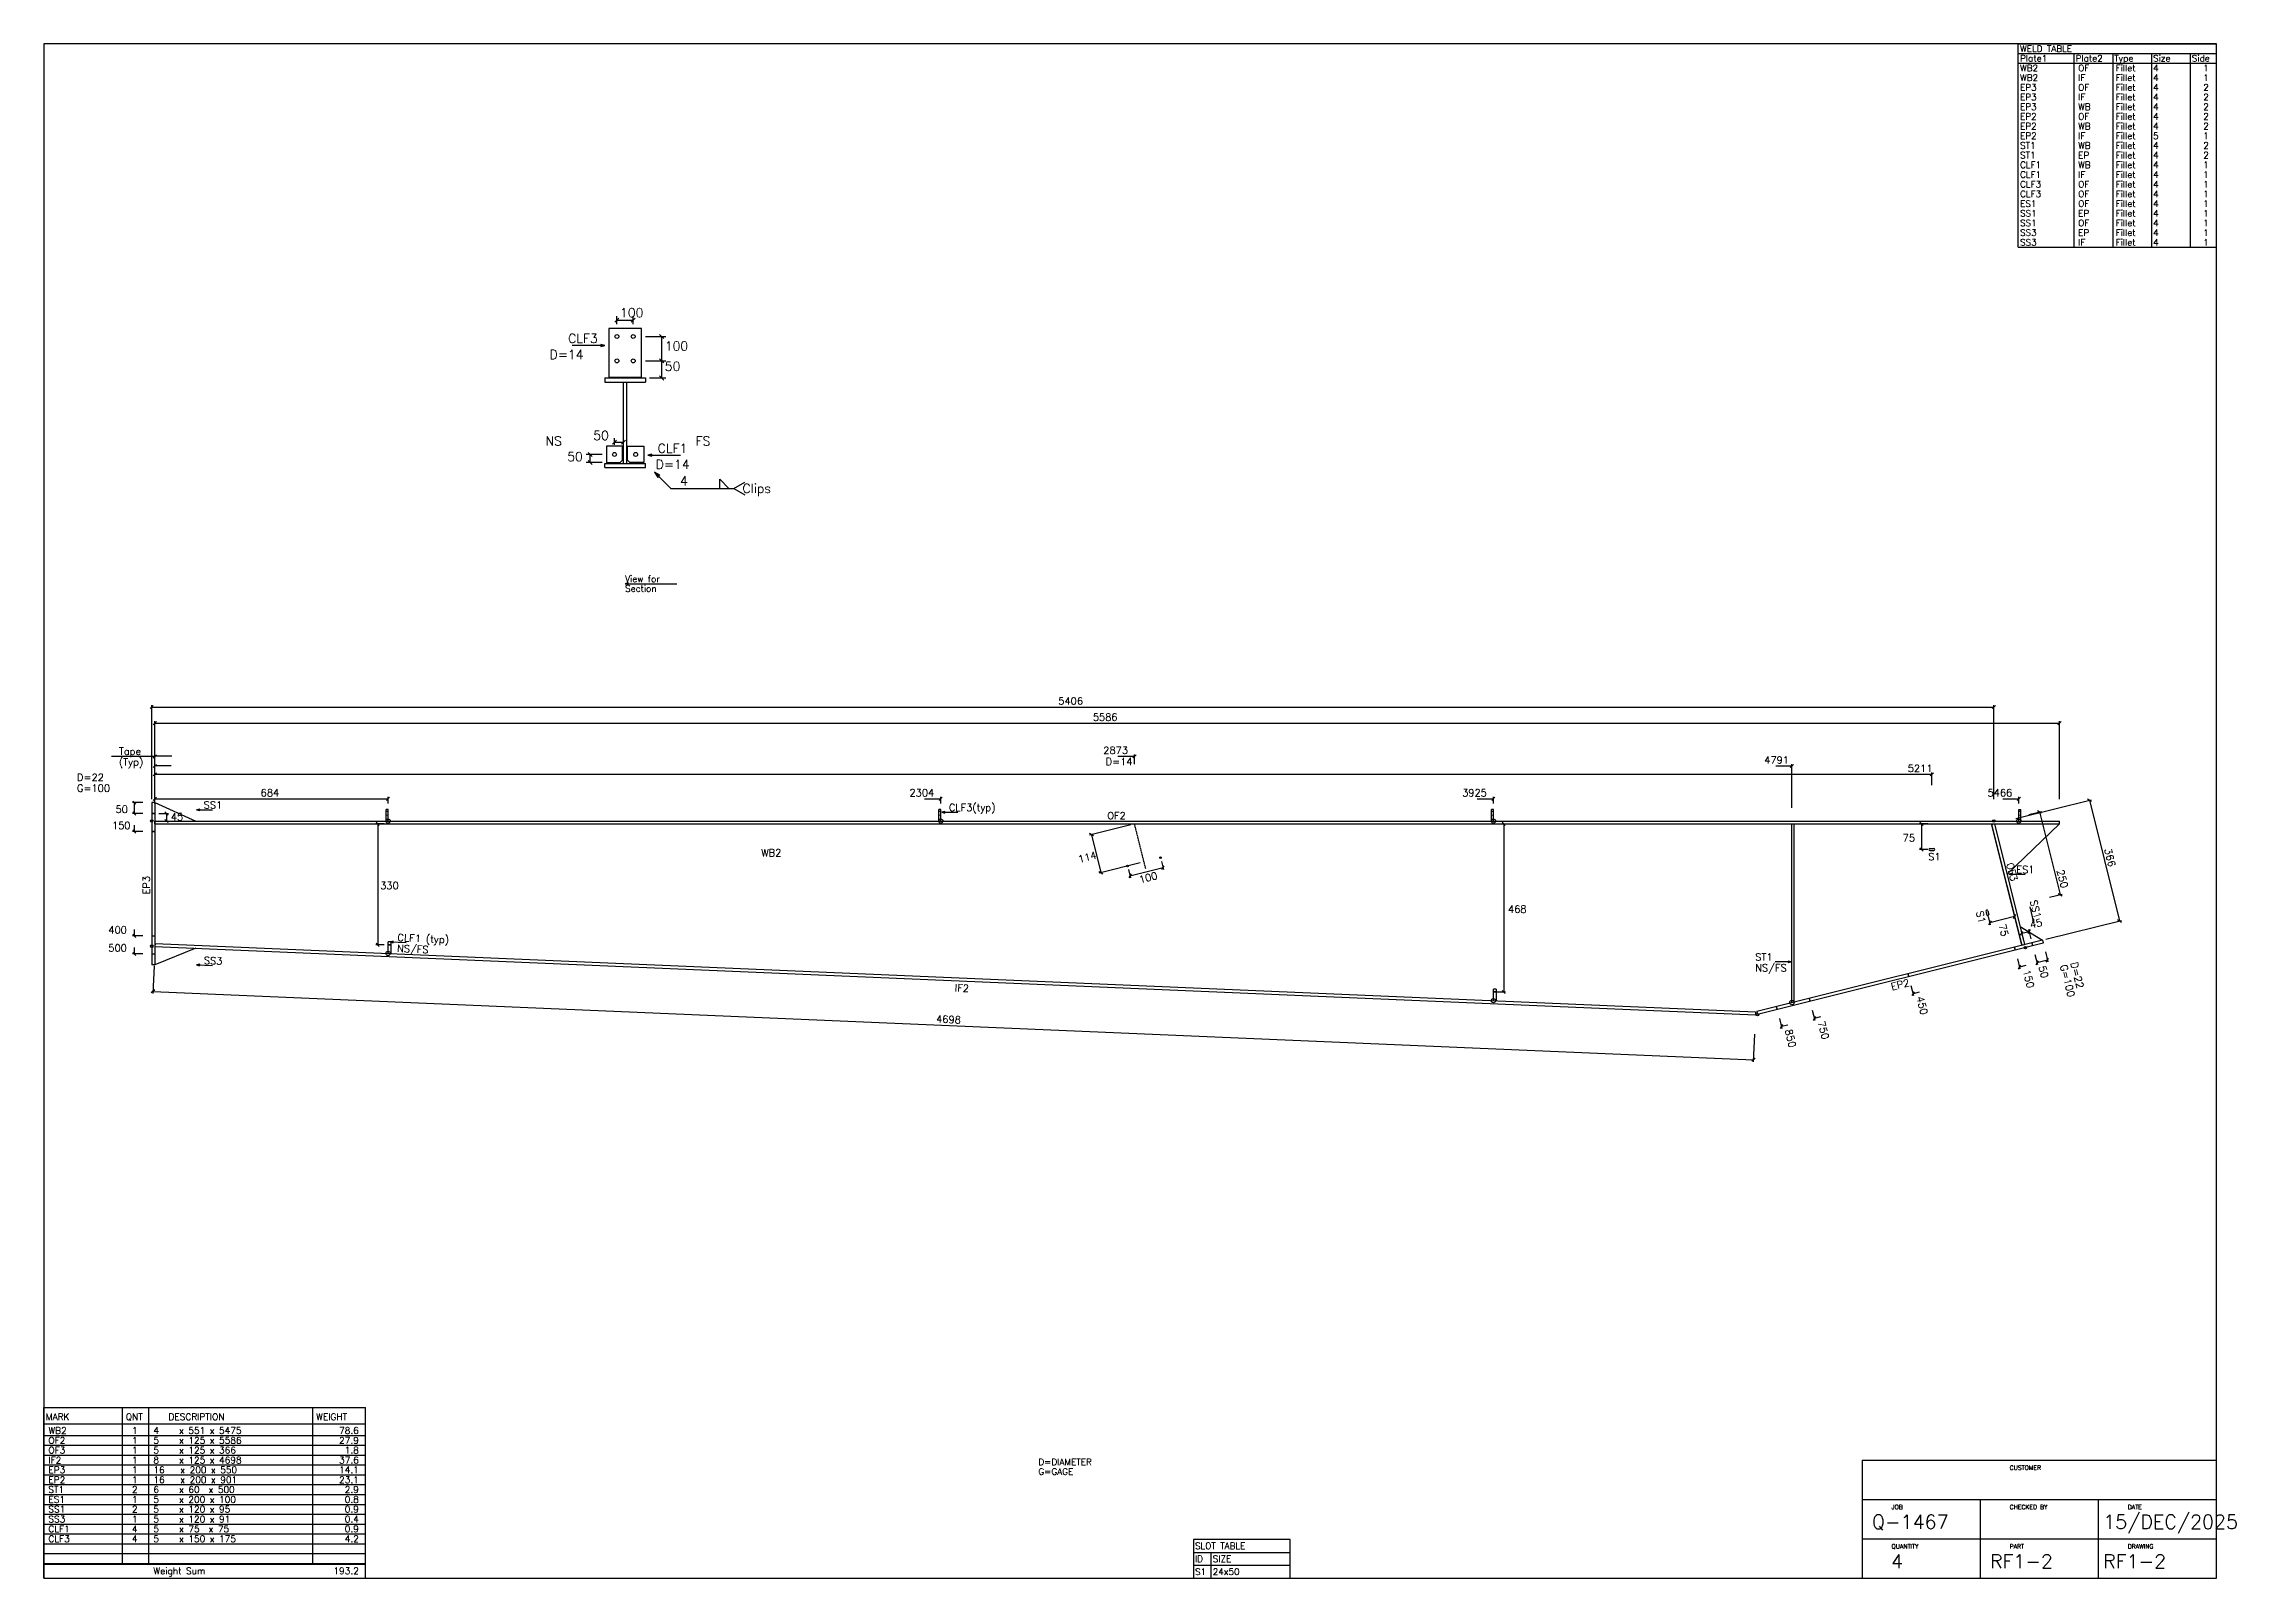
# Model space of a CAD drawing. Extents: x 0 to 849, y 0 to 594.
import ezdxf
from ezdxf.enums import TextEntityAlignment as Align

# ---------------------------------------------------------------- set-up
doc = ezdxf.new("R2010")
doc.units = 0
doc.linetypes.add('CONTIN', pattern=[0])
doc.linetypes.add('DASHED', pattern=[2.3812, 1.5875, -0.7937])
doc.layers.get('0').update_dxf_attribs({"linetype": 'CONTIN'})
for name, color, linetype in [('1', 7, 'CONTIN'), ('11', 7, 'CONTIN'), ('12', 3, 'CONTIN'), ('13', 3, 'CONTIN'), ('14', 7, 'CONTIN'), ('15', 6, 'CONTIN'), ('2', 7, 'CONTIN'), ('20', 7, 'CONTIN'), ('21', 7, 'CONTIN'), ('22', 7, 'CONTIN'), ('3', 1, 'CONTIN'), ('4', 1, 'CONTIN'), ('5', 7, 'CONTIN'), ('6', 6, 'CONTIN'), ('7', 3, 'DASHED'), ('8', 3, 'DASHED'), ('9', 7, 'CONTIN')]:
    doc.layers.add(name, color=color, linetype=linetype)
doc.styles.add('SIMPLEX', font='SIMPLEX')

# ---------------------------------------------------------------- blocks, each defined once
blk = doc.blocks.new('SLOTTD')
at = {"layer": '6'}
for p, q in [((-25.4, 12.7), (25.4, 12.7)), ((-25.4, -12.7), (25.4, -12.7))]:
    blk.add_line(p, q, dxfattribs=at)
for centre, start, end in [((-25.4, 0), 90, 270), ((25.4, 0), 270, 90)]:
    blk.add_arc(centre, 12.7, start, end, dxfattribs=at)
blk = doc.blocks.new('CIRCLE')
at = {"layer": '1'}
blk.add_circle((0, 0), 10.2, dxfattribs=at)
blk = doc.blocks.new('ARROW')
at = {"layer": '2'}
blk.add_line((-0.635, -0.635), (0.635, 0.635), dxfattribs=at)
blk = doc.blocks.new('FLGHOL')
at = {"layer": '6'}
blk.add_solid([(-6.35, 0), (6.35, 0), (-6.35, 25.4), (6.35, 25.4)], dxfattribs=at)
blk = doc.blocks.new('GRTCLPB')
at = {"layer": '13'}
for p, q in [((-12.7, 0), (-12.7, 152.4)), ((-12.7, 152.4), (12.7, 152.4)), ((-12.7, 0), (12.7, 0)), ((12.7, 0), (12.7, 152.4))]:
    blk.add_line(p, q, dxfattribs=at)
at = {"layer": '6'}
for points in [[(-12.7, 119.38), (12.7, 119.38), (-12.7, 134.62), (12.7, 134.62)], [(-12.7, 68.58), (12.7, 68.58), (-12.7, 83.82), (12.7, 83.82)]]:
    blk.add_solid(points, dxfattribs=at)
blk = doc.blocks.new('ARROWP')
for p, q in [((0, 0), (-1.27, 0.317)), ((-1.27, 0.317), (-1.27, -0.317)), ((-1.27, -0.317), (0, 0))]:
    blk.add_line(p, q)
blk = doc.blocks.new('BRCCLP', base_point=(12.7, 0))
at = {"layer": '1'}
blk.add_solid([(-12.7, 68.58), (12.7, 68.58), (-12.7, 83.82), (12.7, 83.82)], dxfattribs=at)
at = {"layer": '2'}
for p in [(-12.7, 101.6), (12.7, 0)]:
    blk.add_line(p, (12.7, 101.6), dxfattribs=at)
blk = doc.blocks.new('ASMPIECE', base_point=(5460.439, 8449.954))
at = {"layer": '1'}
for p, q in [((5460.441, 8449.954), (5460.439, 8099.271)), ((5460.441, 8449.954), (5460.44, 8458.452)), ((5460.44, 8458.452), (11046.13, 8458.452)), ((5460.441, 8449.954), (11046.13, 8449.954)), ((10935.37, 8094.019), (10846.38, 8449.954)), ((10846.9, 8447.893), (10855.14, 8449.954)), ((10846.9, 8447.893), (10935.37, 8094.019)), ((10855.14, 8449.954), (10943.61, 8096.08)), ((11046.13, 8449.954), (10892.1, 8302.104)), ((11046.13, 8449.954), (11046.13, 8458.452)), ((6152.54, 8104.06), (6152.54, 8069.702)), ((5460.782, 8099.256), (5460.44, 8090.764)), ((5460.44, 8090.764), (10153.88, 7890.248)), ((5460.782, 8099.256), (10154.24, 7898.739)), ((10935.37, 8094.019), (10943.61, 8096.08)), ((9394.14, 7965.569), (9394.14, 7931.211)), ((10154.24, 7898.739), (10153.88, 7890.248))]:
    blk.add_line(p, q, dxfattribs=at)
at = {"layer": '12'}
for p, q in [((5460.44, 8512.372), (5450.997, 8512.372)), ((5450.997, 8512.372), (5450.997, 8036.852)), ((5460.44, 8512.372), (5460.44, 8036.852)), ((10995.92, 8109.158), (10158.13, 7899.71)), ((10995.92, 8109.158), (10998.21, 8099.996)), ((5460.44, 8036.852), (5450.997, 8036.852)), ((10998.21, 8099.996), (10160.42, 7890.548)), ((10158.13, 7899.71), (10160.42, 7890.548))]:
    blk.add_line(p, q, dxfattribs=at)
at = {"layer": '15'}
for centre in [(6144.04, 8458.452), (7764.841, 8458.452), (9385.641, 8458.452), (10926.439, 8458.452), (6144.041, 8070.065), (9385.641, 7931.574), (10261.133, 7926.169)]:
    blk.add_circle(centre, 6.346, dxfattribs=at)
at = {"layer": '2'}
for p, q in [((5450.997, 8522.637), (5450.997, 8798.404)), ((5450.997, 8792.738), (10853.02, 8792.738)), ((5460.44, 8522.637), (5460.44, 8751.188)), ((5460.44, 8745.523), (11046.13, 8745.523)), ((10853.02, 8522.637), (10853.02, 8798.404)), ((11046.13, 8522.637), (11046.13, 8751.188)), ((5460.441, 8625.596), (5460.441, 8653.925)), ((5509.545, 8648.26), (5460.441, 8648.26)), ((5460.441, 8514.138), (5460.441, 8625.596)), ((5507.656, 8619.931), (5460.441, 8619.931)), ((8284.153, 8648.26), (8333.257, 8648.26)), ((8333.257, 8625.596), (8333.257, 8653.925)), ((10213.92, 8619.931), (10261.13, 8619.931)), ((10261.13, 8497.17), (10261.13, 8625.596)), ((5460.441, 8563.271), (5460.441, 8601.043)), ((5460.441, 8595.378), (10671.38, 8595.378)), ((10671.38, 8563.271), (10671.38, 8601.043)), ((5424.557, 8512.372), (5394.338, 8512.372)), ((5400.004, 8512.372), (5400.004, 8480.644)), ((5460.44, 8509.445), (5460.44, 8529.276)), ((5460.44, 8523.61), (6144.041, 8523.61)), ((6144.041, 8509.445), (6144.041, 8529.276)), ((7717.624, 8523.61), (7764.84, 8523.61)), ((7764.84, 8509.445), (7764.84, 8529.276)), ((9338.425, 8523.61), (9385.641, 8523.61)), ((9385.641, 8509.445), (9385.641, 8529.276)), ((10879.22, 8523.61), (10926.44, 8523.61)), ((10917.41, 8465.521), (11139.14, 8520.952)), ((10926.44, 8509.445), (10926.44, 8529.276)), ((11133.64, 8519.578), (11222.11, 8165.705)), ((5424.557, 8480.644), (5394.338, 8480.644)), ((5424.557, 8427.762), (5394.338, 8427.762)), ((5400.004, 8446.648), (5400.004, 8427.762)), ((5471.772, 8480.644), (5500.102, 8480.644)), ((5471.772, 8458.452), (5500.102, 8458.452)), ((5494.436, 8480.644), (5494.436, 8458.452)), ((6132.709, 8449.954), (6108.157, 8449.954)), ((6113.823, 8449.954), (6113.823, 8095.562)), ((8322.264, 8447.205), (8201.431, 8416.995)), ((9396.973, 8449.954), (9421.524, 8449.954)), ((9415.859, 8449.954), (9415.859, 7957.07)), ((10660.05, 8449.954), (10635.5, 8449.954)), ((10641.16, 8449.954), (10641.16, 8374.954)), ((10956.31, 8477.438), (10992.96, 8486.599)), ((10987.46, 8485.225), (11048.1, 8242.689)), ((8206.928, 8418.369), (8234.69, 8307.327)), ((10660.05, 8374.954), (10635.5, 8374.954)), ((8350.026, 8336.163), (8229.193, 8305.952)), ((8315.262, 8315.791), (8321.217, 8291.972)), ((8319.843, 8297.469), (8416.856, 8321.725)), ((8412.275, 8340.047), (8418.231, 8316.228)), ((11016.95, 8234.902), (11053.59, 8244.063)), ((10837, 8178.235), (10842.96, 8154.416)), ((10914.34, 8178.103), (10841.58, 8159.913)), ((10909.76, 8196.425), (10915.72, 8172.606)), ((11005.88, 8111.646), (11227.61, 8167.079)), ((5424.557, 8121.461), (5394.338, 8121.461)), ((5400.004, 8140.348), (5400.004, 8121.461)), ((10940.86, 8107.073), (10933.99, 8134.557)), ((10935.37, 8129.06), (10956.89, 8134.442)), ((10962.39, 8112.455), (10955.52, 8139.938)), ((5424.557, 8068.58), (5394.338, 8068.58)), ((5400.004, 8087.467), (5400.004, 8068.58)), ((6132.709, 8095.562), (6108.157, 8095.562)), ((10922.54, 8053.824), (10929.87, 8024.508)), ((10973.84, 8066.649), (10981.17, 8037.333)), ((11010.58, 8050.525), (10979.8, 8042.83)), ((11004.62, 8074.345), (11011.95, 8045.029)), ((10610.33, 7975.773), (10617.66, 7946.457)), ((10946.82, 8034.584), (10928.49, 8030.004)), ((5454.797, 7958.682), (10148.23, 7758.165)), ((9396.973, 7957.07), (9421.524, 7957.07)), ((10634.61, 7956.534), (10616.29, 7951.953)), ((10224.43, 7879.297), (10231.76, 7849.981)), ((10248.71, 7860.058), (10230.39, 7855.478)), ((10320.91, 7903.416), (10328.24, 7874.1)), ((10345.18, 7884.177), (10326.86, 7879.597)), ((10151.46, 7833.641), (10147.99, 7752.504))]:
    blk.add_line(p, q, dxfattribs=at)
at = {"layer": '3'}
for p, q in [((5460.44, 8515.111), (5460.44, 8703.974)), ((5460.44, 8647.314), (5333.525, 8647.314)), ((5582.329, 8491.221), (5629.544, 8491.221)), ((7767.673, 8483.948), (7814.889, 8483.948)), ((10897.77, 8302.104), (10944.99, 8302.104)), ((10970.92, 8161.279), (10959.47, 8207.085)), ((6150.064, 8103.697), (6197.237, 8101.682)), ((5582.218, 8036.771), (5629.39, 8034.756)), ((10259.24, 8045.469), (10212.02, 8045.465)), ((5458.022, 8034.158), (5454.555, 7953.021))]:
    blk.add_line(p, q, dxfattribs=at)
at = {"layer": '8'}
blk.add_line((8366.15, 8318.392), (8333.257, 8449.954), dxfattribs=at)
at = {"layer": '9'}
for p, q in [((5460.44, 8512.372), (5580.44, 8458.452)), ((10261.13, 7926.169), (10261.14, 8449.954)), ((10261.14, 8449.954), (10266.81, 8449.954)), ((10266.81, 8449.954), (10266.8, 7926.169)), ((10930.33, 8149.186), (10995.92, 8109.158)), ((5580.331, 8085.642), (5460.44, 8036.852))]:
    blk.add_line(p, q, dxfattribs=at)
at = {"layer": '1', "yscale": 0.223, "zscale": 0.223}
for p, xscale in [((6141.207, 8458.452), -0.223), ((7762.007, 8458.452), -0.223), ((9382.808, 8458.452), -0.223), ((10929.27, 8458.452), 0.223)]:
    blk.add_blockref('GRTCLPB', p, dxfattribs=dict(at, xscale=xscale))
at = {"layer": '15', "xscale": 0.372, "yscale": 0.372, "zscale": 0.372}
for p in [(5450.997, 8458.452), (10853.02, 8458.452), (5450.997, 8091.167), (10945.9, 8086.918), (10160.42, 7890.548)]:
    blk.add_blockref('CIRCLE', p, dxfattribs=at)
at = {"layer": '2', "xscale": 7.436, "yscale": 7.436, "zscale": 7.436}
for p, rotation in [((5450.997, 8792.738), 180), ((5460.44, 8745.523), 180), ((5460.441, 8648.26), 180), ((5460.441, 8619.931), 180), ((5460.441, 8595.378), 180), ((5400.004, 8512.372), 90), ((5460.44, 8523.61), 180), ((10987.46, 8485.225), 104.036), ((11133.64, 8519.578), 104.036), ((5400.004, 8480.644), -90), ((5400.004, 8427.762), -90), ((5494.436, 8480.644), 90), ((5494.436, 8458.452), -90), ((6113.823, 8449.954), 90), ((8206.928, 8418.369), 104.037), ((9415.859, 8449.954), 90), ((10641.16, 8449.954), 90), ((10641.16, 8374.954), -90), ((8234.69, 8307.327), -75.963), ((8319.843, 8297.469), 194.037), ((8416.856, 8321.725), 14.037), ((11048.1, 8242.689), -75.964), ((10841.58, 8159.913), -165.964), ((10914.34, 8178.103), 14.036), ((11222.11, 8165.705), -75.964), ((5400.004, 8121.461), -90), ((10935.37, 8129.06), 374.036), ((10956.89, 8134.442), 194.036), ((5400.004, 8068.58), -90), ((6113.823, 8095.562), -90), ((10979.8, 8042.83), -165.964), ((11010.58, 8050.525), 14.036), ((10928.49, 8030.004), -165.964), ((9415.859, 7957.07), -90), ((10616.29, 7951.953), -165.964), ((10230.39, 7855.478), -165.964), ((10326.86, 7879.597), -165.964), ((10148.23, 7758.165), -2.446)]:
    blk.add_blockref('ARROW', p, dxfattribs=dict(at, rotation=rotation))
at = {"layer": '2'}
for name, p, xscale, yscale, zscale in [('ARROW', (10853.02, 8792.738), 7.436, 7.436, 7.436), ('ARROW', (11046.13, 8745.523), 7.436, 7.436, 7.436), ('ARROW', (8333.257, 8648.26), 7.436, 7.436, 7.436), ('ARROW', (10261.13, 8619.931), 7.436, 7.436, 7.436), ('ARROW', (10671.38, 8595.378), 7.436, 7.436, 7.436), ('ARROW', (6144.041, 8523.61), 7.436, 7.436, 7.436), ('ARROW', (7764.84, 8523.61), 7.436, 7.436, 7.436), ('ARROW', (9385.641, 8523.61), 7.436, 7.436, 7.436), ('ARROW', (10926.44, 8523.61), 7.436, 7.436, 7.436), ('CIRCLE', (8312.513, 8326.784), 0.223, 0.223, 0.223), ('CIRCLE', (8409.527, 8351.04), 0.223, 0.223, 0.223)]:
    blk.add_blockref(name, p, dxfattribs=dict(at, xscale=xscale, yscale=yscale, zscale=zscale))
at = {"layer": '3', "xscale": 7.436, "yscale": 7.436, "zscale": 7.436}
blk.add_blockref('ARROW', (5460.44, 8647.314), dxfattribs=at)
for name, p, rotation in [('ARROWP', (5582.329, 8491.221), 180), ('ARROWP', (7767.673, 8483.948), 180), ('ARROWP', (10897.77, 8302.104), 180), ('ARROWP', (10970.92, 8161.279), -75.964), ('ARROWP', (6150.064, 8103.697), 177.554), ('ARROWP', (5582.218, 8036.771), 177.554), ('ARROWP', (10259.24, 8045.469), 0.004), ('ARROW', (5454.797, 7958.682), 177.554)]:
    blk.add_blockref(name, p, dxfattribs=dict(at, rotation=rotation))
at = {"layer": '6'}
for name, p, xscale, yscale, zscale, rotation in [('FLGHOL', (5450.997, 8480.644), 0.335, 0.372, 0.372, -90), ('FLGHOL', (5450.997, 8427.762), 0.335, 0.372, 0.372, -90), ('SLOTTD', (10834.25, 8189.228), 0.223, 0.223, 0.223, -75.964), ('FLGHOL', (5450.997, 8121.461), 0.335, 0.372, 0.372, -90), ('FLGHOL', (10965.14, 8101.462), 0.335, 0.372, 0.372, -165.964), ('FLGHOL', (5450.997, 8068.58), 0.335, 0.372, 0.372, -90), ('FLGHOL', (10913.84, 8088.636), 0.335, 0.372, 0.372, -165.964), ('FLGHOL', (10601.63, 8010.585), 0.335, 0.372, 0.372, -165.964), ('FLGHOL', (10215.73, 7914.11), 0.335, 0.372, 0.372, -165.964), ('FLGHOL', (10312.2, 7938.229), 0.335, 0.372, 0.372, -165.964)]:
    blk.add_blockref(name, p, dxfattribs=dict(at, xscale=xscale, yscale=yscale, zscale=zscale, rotation=rotation))
at = {"layer": '6', "xscale": 0.223, "yscale": 0.223, "zscale": 0.223}
blk.add_blockref('SLOTTD', (10671.38, 8374.954), dxfattribs=at)
at = {"layer": '7', "xscale": -0.335, "yscale": 0.335, "zscale": 0.335}
for p in [(6144.041, 8070.065), (9385.641, 7931.574)]:
    blk.add_blockref('BRCCLP', p, dxfattribs=at)
at = {"layer": '11', "style": 'SIMPLEX'}
for s, p in [('5406', (8109.702, 8799.789)), ('5586', (8210.981, 8752.574)), ('2873', (8241.596, 8655.311)), ('4791', (10180.05, 8626.981)), ('5211', (10600.87, 8602.429)), ('684', (5770.512, 8530.661)), ('2304', (7673.179, 8530.661)), ('3925', (9293.979, 8530.661)), ('5466', (10834.78, 8530.661)), ('50', (5344.982, 8482.406)), ('150', (5334.406, 8434.813)), ('45', (5507.152, 8460.215)), ('75', (10586.14, 8398.353)), ('330', (6120.874, 8258.656)), ('468', (9428.575, 8189.41)), ('400', (5323.83, 8128.512)), ('500', (5323.83, 8075.631))]:
    blk.add_text(s, height=21.153, dxfattribs=at).set_placement(p)
for s, rotation, p in [('114', 14.037, (8170.851, 8335.821)), ('366', -75.964, (11177.02, 8375.133)), ('100', 14.037, (8349.539, 8275.822)), ('250', -75.964, (11037.83, 8312.803)), ('45', 14.036, (10962.02, 8142.993)), ('75', -75.964, (10867.37, 8153.251)), ('150', -75.964, (10938.42, 8019.378)), ('50', -75.964, (10984.59, 8030.921)), ('450', -75.964, (10626.21, 7941.327)), ('4698', -2.446, (7751.062, 7867.636)), ('850', -75.964, (10240.31, 7844.851)), ('750', -75.964, (10336.79, 7868.97))]:
    blk.add_text(s, height=21.153, rotation=rotation, dxfattribs=at).set_placement(p)
at = {"layer": '21', "style": 'SIMPLEX'}
for s, p in [('D=14', (8248.646, 8622.196)), ('G=100', (5231.917, 8544.102)), ('D=22', (5231.917, 8575.831))]:
    blk.add_text(s, height=21.153, dxfattribs=at).set_placement(p)
for s, p in [('D=22', (11078.1, 8042.098)), ('G=100', (11047.31, 8034.402))]:
    blk.add_text(s, height=21.153, rotation=-75.964, dxfattribs=at).set_placement(p)
at = {"layer": '3', "style": 'SIMPLEX'}
for s, p in [('Tape', (5354.677, 8652.603)), ('(Typ)', (5354.677, 8620.874)), ('SS1', (5603.481, 8494.746)), ('CLF3(typ)', (7788.825, 8487.474)), ('OF2', (8253.287, 8463.74)), ('WB2', (7238.649, 8354.768)), ('S1', (10660.81, 8343.225)), ('ES1', (10918.92, 8305.629))]:
    blk.add_text(s, height=21.153, dxfattribs=at).set_placement(p)
for s, rotation, p in [('EP3', 90, (5445.709, 8242.884)), ('OF3', -75.964, (10889.83, 8332.996)), ('S1', -75.964, (10800.91, 8191.793)), ('SS1', -75.964, (10958.95, 8223.697)), ('CLF1 (typ)', -2.446, (6171.348, 8106.317)), ('SS3', -2.446, (5603.501, 8039.391)), ('NS/FS', -2.446, (6169.994, 8074.617)), ('ST1', 0.004, (10153.47, 8048.987)), ('NS/FS', 0.004, (10153.47, 8017.258)), ('IF2', -2.446, (7805.803, 7958.806)), ('EP2', 14.036, (10554.95, 7961.925))]:
    blk.add_text(s, height=21.153, rotation=rotation, dxfattribs=at).set_placement(p)
blk = doc.blocks.new('ASMPLATE')
at = {"layer": '14'}
for p, q in [((0, 0), (0, 66.04)), ((0, 66.04), (124.46, 66.04)), ((0, 59.69), (124.46, 59.69)), ((30.48, 5.398), (30.48, 66.04)), ((40.64, 5.398), (40.64, 66.04)), ((104.14, 5.398), (104.14, 66.04)), ((104.14, 5.398), (104.14, 66.04)), ((124.46, 5.398), (124.46, 66.04)), ((124.46, 0), (124.46, 66.04)), ((0, 55.245), (124.46, 55.245)), ((0, 51.435), (124.46, 51.435)), ((0, 47.625), (124.46, 47.625)), ((0, 43.815), (124.46, 43.815)), ((0, 40.005), (124.46, 40.005)), ((0, 36.195), (124.46, 36.195)), ((0, 32.385), (124.46, 32.385)), ((0, 28.575), (124.46, 28.575)), ((0, 24.765), (124.46, 24.765)), ((0, 20.955), (124.46, 20.955)), ((0, 17.145), (124.46, 17.145)), ((0, 13.335), (124.46, 13.335)), ((0, 9.525), (124.46, 9.525)), ((0, 5.715), (124.46, 5.715)), ((0, 5.398), (124.46, 5.398)), ((0, 0), (124.46, 0))]:
    blk.add_line(p, q, dxfattribs=at)
at = {"layer": '14', "style": 'SIMPLEX'}
for s, p in [('MARK', (0.762, 61.214)), ('QNT', (31.75, 61.214)), ('DESCRIPTION', (48.26, 61.214)), ('WEIGHT', (105.41, 61.214)), ('WB2', (1.778, 55.88)), ('OF2', (1.778, 52.07)), ('  1', (30.607, 55.88)), ('  1', (30.607, 52.07)), ('4    x 551 x 5475', (42.418, 55.88)), ('5    x 125 x 5586', (42.418, 52.07)), ('OF3', (1.778, 48.26)), ('IF2', (1.778, 44.45)), ('EP3', (1.778, 40.64)), ('  1', (30.607, 48.26)), ('  1', (30.607, 44.45)), ('  1', (30.607, 40.64)), ('5    x 125 x 366', (42.418, 48.26)), ('8    x 125 x 4698', (42.418, 44.45)), ('16   x 200 x 550', (42.418, 40.64)), ('ST1', (1.778, 33.02)), ('EP2', (1.778, 36.83)), ('  2', (30.607, 33.02)), ('  1', (30.607, 36.83)), ('6    x 60  x 500', (42.418, 33.02)), ('16   x 200 x 901', (42.418, 36.83)), ('SS1', (1.778, 25.4)), ('ES1', (1.778, 29.21)), ('  2', (30.607, 25.4)), ('  1', (30.607, 29.21)), ('5    x 200 x 100', (42.418, 29.21)), ('5    x 120 x 95', (42.418, 25.4)), ('SS3', (1.778, 21.59)), ('CLF1', (1.778, 17.78)), ('  4', (30.607, 17.78)), ('  1', (30.607, 21.59)), ('5    x 120 x 91', (42.418, 21.59)), ('5    x 75  x 75', (42.418, 17.78)), ('CLF3', (1.778, 13.97)), ('  4', (30.607, 13.97)), ('5    x 150 x 175', (42.418, 13.97)), ('Weight Sum', (42.418, 1.524))]:
    blk.add_text(s, height=2.54, dxfattribs=at).set_placement(p)
for s, p in [('   78.6', (121.92, 55.88)), ('   27.9', (121.92, 52.07)), ('   37.6', (121.92, 44.45)), ('   14.1', (121.92, 40.64)), ('    1.8', (121.92, 48.26)), ('   23.1', (121.92, 36.83)), ('    2.9', (121.92, 33.02)), ('    0.8', (121.92, 29.21)), ('    0.9', (121.92, 25.4)), ('    0.4', (121.92, 21.59)), ('    0.9', (121.92, 17.78)), ('    4.2', (121.92, 13.97)), ('  193.2', (121.92, 1.524))]:
    blk.add_text(s, height=2.54, dxfattribs=at).set_placement(p, align=Align.RIGHT)
blk = doc.blocks.new('ASMTITLE')
for p, q in [((0, 30.48), (91.44, 30.48)), ((0, 30.48), (0, 0)), ((91.44, 0), (91.44, 30.48)), ((0, 20.32), (91.44, 20.32)), ((30.48, 20.32), (30.48, 0)), ((60.96, 20.32), (60.96, 0)), ((0, 10.16), (91.44, 10.16)), ((0, 0), (91.44, 0))]:
    blk.add_line(p, q)
at = {"style": 'SIMPLEX'}
for s, height, p in [('CUSTOMER', 1.143, (38.1, 27.94)), ('JOB', 1.143, (7.62, 17.78)), ('CHECKED BY', 1.143, (38.1, 17.78)), ('15/DEC/2025', 3.607, (62.23, 12.7)), ('DATE', 1.143, (68.58, 17.78)), ('Q-1467', 3.607, (2.54, 12.7)), ('QUANTITY', 1.143, (7.62, 7.62)), ('  4', 3.607, (2.54, 2.54)), ('RF1-2', 3.607, (33.02, 2.54)), ('PART', 1.143, (38.1, 7.62)), ('RF1-2', 3.607, (62.23, 2.54)), ('DRAWING', 1.143, (68.58, 7.62))]:
    blk.add_text(s, height=height, dxfattribs=at).set_placement(p)
blk = doc.blocks.new('ASMSECTN')
at = {"layer": '1'}
for p, q in [((-6.35, 27.94), (6.35, 27.94)), ((-6.35, 27.94), (-6.35, 26.67)), ((6.35, 27.94), (6.35, 26.67)), ((-6.35, 26.67), (6.35, 26.67)), ((-0.508, 1.27), (-0.508, 26.67)), ((0.508, 1.27), (0.508, 26.67)), ((-6.35, 0), (-6.35, 1.27)), ((-6.35, 1.27), (6.35, 1.27)), ((-6.35, 0), (6.35, 0)), ((6.35, 0), (6.35, 1.27))]:
    blk.add_line(p, q, dxfattribs=at)
at = {"layer": '13'}
for p, q in [((5.08, 43.434), (-5.08, 43.434)), ((-5.08, 43.434), (-5.08, 28.194)), ((5.08, 28.194), (5.08, 43.434)), ((-5.08, 28.194), (5.08, 28.194)), ((-0.762, 6.604), (-5.842, 6.604)), ((-5.842, 6.604), (-5.842, 1.524)), ((-5.842, 1.524), (-1.524, 1.524)), ((-0.762, 2.286), (-1.524, 1.524)), ((-0.762, 2.286), (-0.762, 6.604)), ((0.762, 6.604), (5.842, 6.604)), ((0.762, 2.286), (0.762, 6.604)), ((0.762, 2.286), (1.524, 1.524)), ((5.842, 1.524), (1.524, 1.524)), ((5.842, 6.604), (5.842, 1.524))]:
    blk.add_line(p, q, dxfattribs=at)
at = {"layer": '3'}
for p, q in [((-2.54, 44.704), (-2.54, 47.244)), ((-2.54, 45.974), (2.54, 45.974)), ((2.54, 44.704), (2.54, 47.244)), ((-6.35, 38.1), (-16.51, 38.1)), ((6.35, 40.894), (12.7, 40.894)), ((11.43, 27.94), (11.43, 40.894)), ((6.35, 33.274), (12.7, 33.274)), ((7.62, 27.94), (12.7, 27.94)), ((-3.302, 7.112), (-3.302, 9.144)), ((-3.302, 7.874), (-0.508, 7.874)), ((-0.508, 7.874), (-0.508, 9.144)), ((-7.112, 4.064), (-12.192, 4.064)), ((-7.112, 1.524), (-12.192, 1.524)), ((-10.922, 1.524), (-10.922, 4.064)), ((7.112, 3.81), (17.272, 3.81))]:
    blk.add_line(p, q, dxfattribs=at)
at = {"layer": '4'}
for p, q in [((9.195, -1.422), (14.315, -6.543)), ((14.315, -6.543), (33.091, -6.543)), ((29.535, -3.698), (32.38, -6.543)), ((29.535, -6.543), (29.535, -3.698)), ((33.091, -6.543), (33.945, -6.543)), ((33.945, -6.543), (37.358, -4.552)), ((33.945, -6.543), (37.358, -8.534))]:
    blk.add_line(p, q, dxfattribs=at)
at = {"layer": '1'}
for p, rotation in [((-2.54, 45.974), 180), ((11.43, 40.894), 90), ((11.43, 33.274), 270), ((11.43, 33.274), 90), ((11.43, 27.94), 270), ((-0.508, 7.874), 180), ((-10.922, 4.064), 270), ((-10.922, 1.524), 90)]:
    blk.add_blockref('ARROW', p, dxfattribs=dict(at, rotation=rotation))
at = {"layer": '1', "xscale": 0.06, "yscale": 0.06, "zscale": 0.06}
for p in [(-2.54, 40.894), (2.54, 40.894), (-2.54, 33.274), (2.54, 33.274), (-3.302, 4.064), (3.302, 4.064)]:
    blk.add_blockref('CIRCLE', p, dxfattribs=at)
at = {"layer": '1'}
for p in [(2.54, 45.974), (-3.302, 7.874)]:
    blk.add_blockref('ARROW', p, dxfattribs=at)
at = {"layer": '3'}
blk.add_blockref('ARROWP', (-6.35, 38.1), dxfattribs=at)
at = {"layer": '3', "rotation": 180}
blk.add_blockref('ARROWP', (7.112, 3.81), dxfattribs=at)
at = {"layer": '4', "xscale": 1.5, "yscale": 1.5, "zscale": 1.5, "rotation": 135}
blk.add_blockref('ARROWP', (9.195, -1.422), dxfattribs=at)
at = {"layer": '1', "style": 'SIMPLEX'}
for s, p in [('CLF3', (-17.78, 38.862)), ('CLF1', (10.16, 4.572))]:
    blk.add_text(s, height=2.845, dxfattribs=at).set_placement(p)
at = {"layer": '21', "style": 'SIMPLEX'}
for p in [(-23.571, 33.833), (9.55, -0.457)]:
    blk.add_text('D=14', height=2.845, dxfattribs=at).set_placement(p)
at = {"layer": '3', "style": 'SIMPLEX'}
for s, p in [('100', (-1.592, 46.922)), ('100', (12.378, 36.508)), ('50', (12.378, 30.158)), ('NS', (-24.841, 6.858)), ('50', (-9.94, 8.568)), ('FS', (21.996, 6.858)), ('50', (-18.068, 1.964))]:
    blk.add_text(s, height=2.845, dxfattribs=at).set_placement(p)
at = {"layer": '4', "style": 'SIMPLEX'}
blk.add_text('Clips', height=2.845, dxfattribs=at).set_placement((36.647, -7.965))
at = {"layer": '5', "style": 'SIMPLEX'}
blk.add_text('4', height=2.845, dxfattribs=at).set_placement((17.16, -5.595))
blk = doc.blocks.new('ASMBOLT')
at = {"layer": '21', "style": 'SIMPLEX'}
for s, p in [('G=GAGE', (0, 0)), ('D=DIAMETER', (0, 3.81))]:
    blk.add_text(s, height=2.54, dxfattribs=at).set_placement(p)
blk = doc.blocks.new('ASMVIEW')
at = {"layer": '21'}
blk.add_line((0, 0), (20.32, 0), dxfattribs=at)
at = {"layer": '21', "rotation": 180}
blk.add_blockref('ARROWP', (0, 0), dxfattribs=at)
at = {"layer": '21', "style": 'SIMPLEX'}
for s, p in [('View for', (0, 0.635)), ('Section', (0, -3.175))]:
    blk.add_text(s, height=2.54, dxfattribs=at).set_placement(p)
blk = doc.blocks.new('ASMSLOT')
for p, q in [((38.1, 15.24), (0, 15.24)), ((0, 15.24), (0, 0)), ((0, 10.16), (38.1, 10.16)), ((6.985, 0), (6.985, 10.16)), ((38.1, 0), (38.1, 15.24)), ((38.1, 0), (38.1, 10.16)), ((0, 5.08), (38.1, 5.08)), ((0, 0), (38.1, 0))]:
    blk.add_line(p, q)
at = {"style": 'SIMPLEX'}
for s, p in [('SLOT TABLE', (0.635, 11.43)), ('ID', (0.635, 6.35)), ('SIZE', (7.62, 6.35)), ('S1', (0.635, 1.27)), ('24x50', (7.62, 1.27))]:
    blk.add_text(s, height=2.54, dxfattribs=at).set_placement(p)
blk = doc.blocks.new('ASM_WELD', base_point=(0, 80.01))
at = {"layer": '20'}
for p, q in [((0, 80.01), (77.978, 80.01)), ((0, 0), (0, 80.01)), ((77.978, 0), (77.978, 80.01)), ((0, 76.2), (77.978, 76.2)), ((0, 72.39), (77.978, 72.39)), ((22.098, 0), (22.098, 76.2)), ((37.338, 0), (37.338, 76.2)), ((52.578, 0), (52.578, 76.2)), ((67.818, 0), (67.818, 76.2)), ((0, 0), (77.978, 0))]:
    blk.add_line(p, q, dxfattribs=at)
at = {"layer": '14', "style": 'SIMPLEX'}
for s, p in [('WELD TABLE', (0.762, 76.835)), ('WB2', (0.762, 69.215)), ('Plate1', (0.762, 73.025)), ('Plate2', (22.606, 73.025)), ('OF', (23.622, 69.215)), ('Type', (37.846, 73.025)), ('Fillet', (38.354, 69.215)), ('Size', (53.086, 73.025)), ('4', (53.086, 69.215)), ('Side', (68.326, 73.025)), ('  1', (69.342, 69.215)), ('WB2', (0.762, 65.405)), ('EP3', (0.762, 61.595)), ('OF', (23.622, 61.595)), ('IF', (23.622, 65.405)), ('Fillet', (38.354, 65.405)), ('Fillet', (38.354, 61.595)), ('Fillet', (38.354, 57.785)), ('4', (53.086, 65.405)), ('4', (53.086, 61.595)), ('  2', (69.342, 61.595)), ('  1', (69.342, 65.405)), ('EP3', (0.762, 57.785)), ('EP3', (0.762, 53.975)), ('EP2', (0.762, 50.165)), ('WB', (23.622, 53.975)), ('OF', (23.622, 50.165)), ('IF', (23.622, 57.785)), ('Fillet', (38.354, 53.975)), ('Fillet', (38.354, 50.165)), ('4', (53.086, 57.785)), ('4', (53.086, 53.975)), ('4', (53.086, 50.165)), ('  2', (69.342, 57.785)), ('  2', (69.342, 53.975)), ('  2', (69.342, 50.165)), ('EP2', (0.762, 46.355)), ('EP2', (0.762, 42.545)), ('WB', (23.622, 46.355)), ('IF', (23.622, 42.545)), ('Fillet', (38.354, 46.355)), ('Fillet', (38.354, 42.545)), ('4', (53.086, 46.355)), ('5', (53.086, 42.545)), ('  2', (69.342, 46.355)), ('  1', (69.342, 42.545)), ('ST1', (0.762, 38.735)), ('ST1', (0.762, 34.925)), ('WB', (23.622, 38.735)), ('EP', (23.622, 34.925)), ('Fillet', (38.354, 38.735)), ('Fillet', (38.354, 34.925)), ('4', (53.086, 38.735)), ('4', (53.086, 34.925)), ('  2', (69.342, 38.735)), ('  2', (69.342, 34.925)), ('CLF1', (0.762, 31.115)), ('CLF1', (0.762, 27.305)), ('CLF3', (0.762, 23.495)), ('WB', (23.622, 31.115)), ('OF', (23.622, 23.495)), ('IF', (23.622, 27.305)), ('Fillet', (38.354, 31.115)), ('Fillet', (38.354, 27.305)), ('Fillet', (38.354, 23.495)), ('4', (53.086, 31.115)), ('4', (53.086, 27.305)), ('4', (53.086, 23.495)), ('  1', (69.342, 31.115)), ('  1', (69.342, 27.305)), ('  1', (69.342, 23.495)), ('CLF3', (0.762, 19.685)), ('ES1', (0.762, 15.875)), ('OF', (23.622, 19.685)), ('OF', (23.622, 15.875)), ('Fillet', (38.354, 19.685)), ('Fillet', (38.354, 15.875)), ('4', (53.086, 19.685)), ('4', (53.086, 15.875)), ('  1', (69.342, 19.685)), ('  1', (69.342, 15.875)), ('SS1', (0.762, 12.065)), ('SS1', (0.762, 8.255)), ('OF', (23.622, 8.255)), ('EP', (23.622, 12.065)), ('Fillet', (38.354, 12.065)), ('Fillet', (38.354, 8.255)), ('4', (53.086, 12.065)), ('4', (53.086, 8.255)), ('  1', (69.342, 12.065)), ('  1', (69.342, 8.255)), ('SS3', (0.762, 4.445)), ('SS3', (0.762, 0.635)), ('EP', (23.622, 4.445)), ('IF', (23.622, 0.635)), ('Fillet', (38.354, 4.445)), ('Fillet', (38.354, 0.635)), ('4', (53.086, 4.445)), ('4', (53.086, 0.635)), ('  1', (69.342, 4.445)), ('  1', (69.342, 0.635))]:
    blk.add_text(s, height=2.54, dxfattribs=at).set_placement(p)

msp = doc.modelspace()

# ---------------------------------------------------------------- linework, layer by layer
at = {"layer": '22'}
for p, q in [((841, 594), (0, 594)), ((0, 594), (0, 0)), ((841, 0), (841, 594)), ((0, 0), (841, 0))]:
    msp.add_line(p, q, dxfattribs=at)

# ---------------------------------------------------------------- block references
for name, p, xscale, yscale, zscale in [('ASM_WELD', (764.269, 594), 0.984, 0.984, 0.984), ('ASMSECTN', (225, 430), 1.24, 1.24, 1.24), ('ASMVIEW', (225, 385), 0.984, 0.984, 0.984), ('ASMPIECE', (43, 292), 0.132, 0.132, 0.132), ('ASMBOLT', (385, 40), 0.984, 0.984, 0.984), ('ASMTITLE', (703.84, 0), 1.5, 1.5, 1.5), ('ASMSLOT', (445, 0), 0.984, 0.984, 0.984)]:
    msp.add_blockref(name, p, dxfattribs=dict(xscale=xscale, yscale=yscale, zscale=zscale))
msp.add_blockref('ASMPLATE', (0, 0))

doc.saveas('drawing.dxf')
